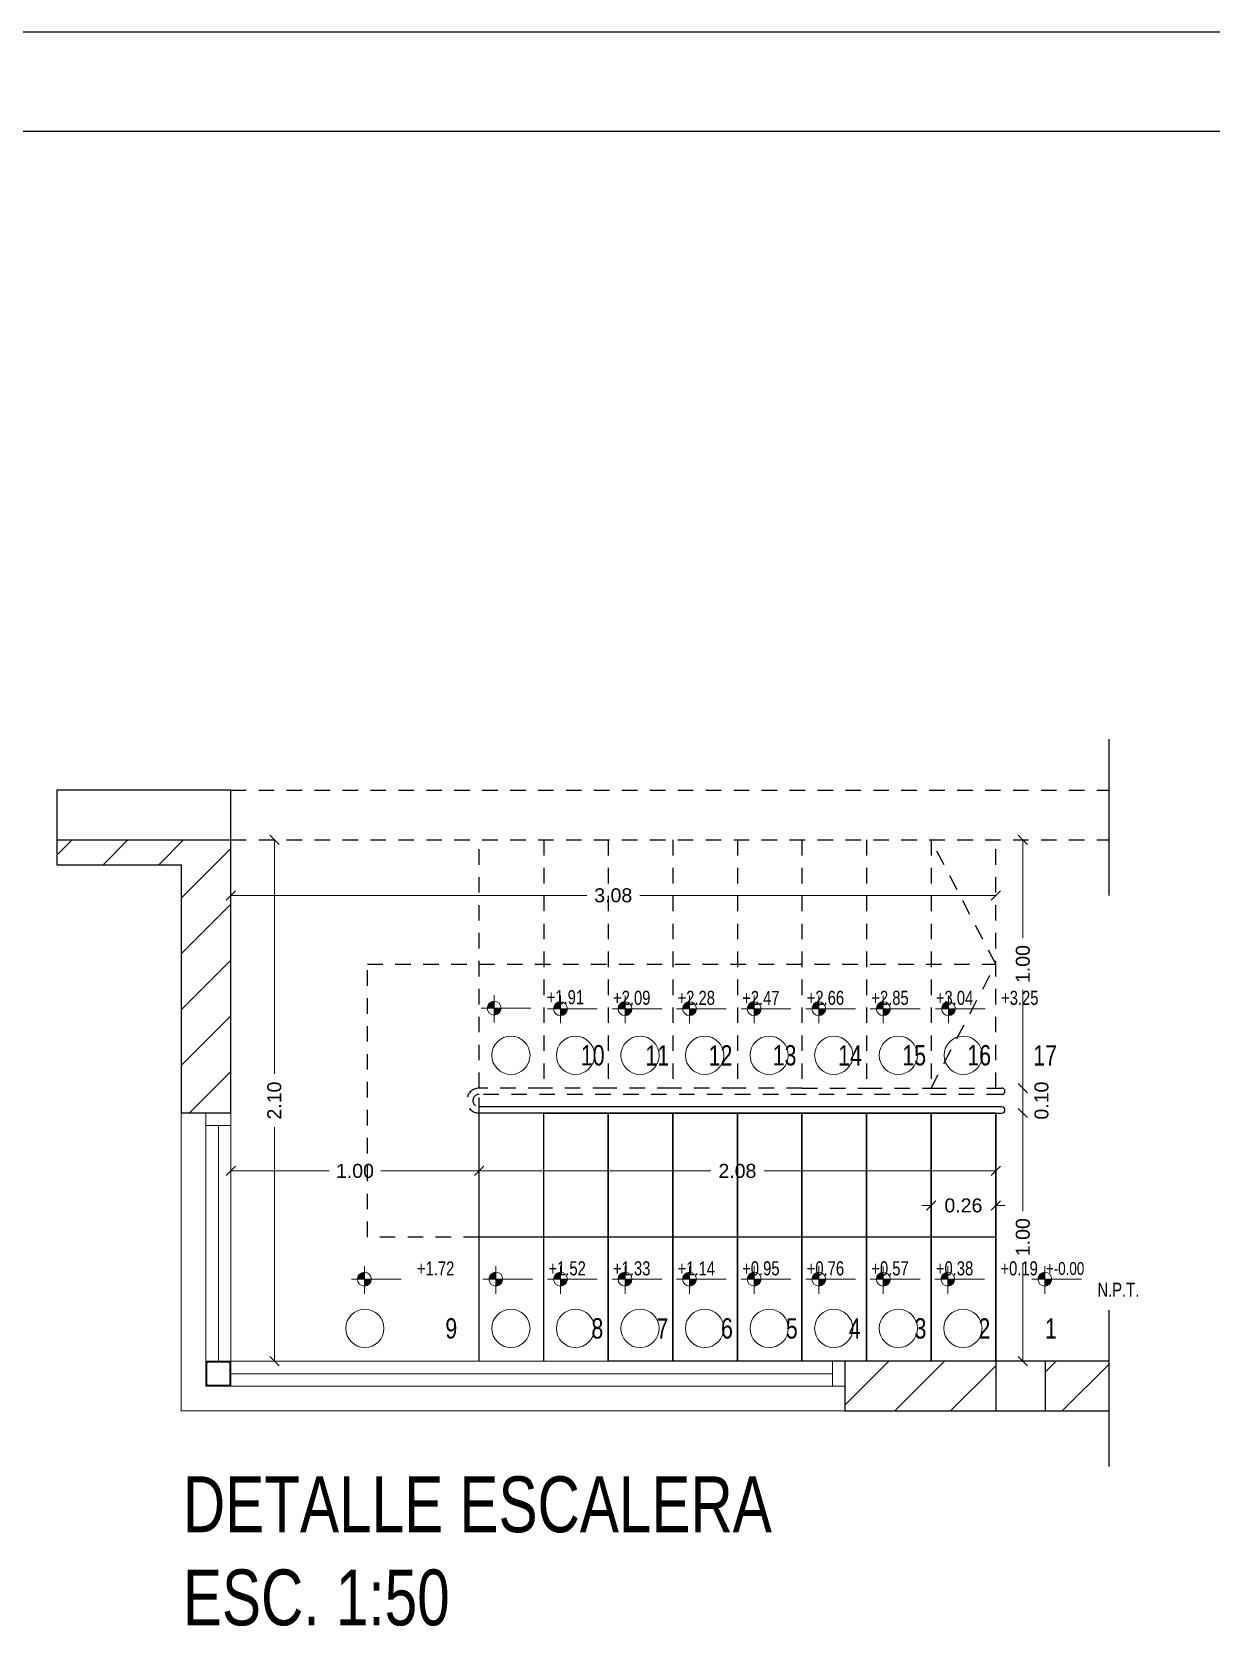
# Model space of a CAD drawing. Header units: millimetres. Extents: x 299 to 493, y -175 to -78.
# Drawn here: x 370.6 to 380.1, y -110.33 to -97.49 of the extents above; entities that cross this region are included whole.
import ezdxf

# ---------------------------------------------------------------- set-up
doc = ezdxf.new("R2010")
doc.units = ezdxf.units.MM
doc.linetypes.add('HIDDEN2', pattern=[0.1875, 0.125, -0.0625])
doc.linetypes.add('JIS_02_1.0', pattern=[2, 1, -1])
for name, color, linetype, lineweight in [('0-CARATULA', 5, 'Continuous', 25), ('0-CARPCORTE', 3, 'Continuous', 20), ('0-CARPVISTA', 20, 'Continuous', 15), ('0-COTAS', 11, 'Continuous', 15), ('PILAR_METALICO', 2, 'Continuous', 20)]:
    doc.layers.add(name, color=color, linetype=linetype, lineweight=lineweight)
for name, color, linetype in [('0-ESTRUCTURA', 94, 'Continuous'), ('0-HATCH', 8, 'Continuous'), ('0-MUROS', 251, 'Continuous'), ('0-PROYECCIONES', 4, 'JIS_02_1.0'), ('0-TEXTO', 4, 'Continuous'), ('0-VISTA 2', 2, 'Continuous')]:
    doc.layers.add(name, color=color, linetype=linetype)
doc.styles.add('DESLOC', font='arial.ttf', dxfattribs={"width": 0.75})
doc.styles.get("Standard").update_dxf_attribs({"font": 'arial.ttf'})
doc.dimstyles.new('STANDARD - chicas2', dxfattribs={"dimscale": 0.75, "dimtxt": 0.15, "dimasz": 0.1, "dimexe": 0.18, "dimexo": 0.0625, "dimgap": 0.09, "dimtad": 0, "dimzin": 0, "dimdsep": 46, "dimtxsty": 'Standard', "dimblk": 'OBLIQUE', "dimcen": 0.09, "dimse1": 1, "dimse2": 1, "dimclrd": 256, "dimclrt": 256, "dimadec": 0, "dimazin": 0, "dimtfac": 1, "dimtofl": 0, "dimtmove": 2, "dimatfit": 3, "dimldrblk": 'DOTSMALL', "dimfxl": 1, "dimtolj": 1, "dimtzin": 0, "dimlwd": -1, "dimarcsym": 0})

# ---------------------------------------------------------------- blocks, each defined once
blk = doc.blocks.new('cota de nivel')
at = {"layer": '0-COTAS'}
for p, q in [((0, 0.17), (0, -0.188)), ((-0.169, 0), (0.477, 0))]:
    blk.add_line(p, q, dxfattribs=at)
at = {"layer": '0-COTAS', "const_width": 0.0902}
for points in [[(-0.045, 0, -0.414214), (0, 0.045, -0.414214)], [(0, -0.045, 0.414214), (0.045, 0, 0.414214)]]:
    blk.add_lwpolyline(points, format="xyb", dxfattribs=at)
at = {"layer": '0-COTAS'}
blk.add_circle((0, 0), 0.0902, dxfattribs=at)
blk = doc.blocks.new('_Oblique')
at = {"color": 0, "linetype": 'ByBlock', "lineweight": -2}
blk.add_line((-0.5, -0.5), (0.5, 0.5), dxfattribs=at)
blk = doc.blocks.new('*D218')
at = {"layer": '0-COTAS', "transparency": 16777216}
for p, q in [((372.202, -104.444), (375.069, -104.444)), ((378.362, -104.444), (375.496, -104.444))]:
    blk.add_line(p, q, dxfattribs=at)
at = {"layer": 'Defpoints', "color": 0, "transparency": 16777216}
for p in [(378.362, -104.444), (372.202, -106.725), (378.362, -106.725)]:
    blk.add_point(p, dxfattribs=at)
at = {"layer": '0-COTAS', "transparency": 16777216, "xscale": 0.07500000000000001, "yscale": 0.07500000000000001, "zscale": 0.07500000000000001, "rotation": 180}
blk.add_blockref('_Oblique', (372.202, -104.444), dxfattribs=at)
at = {"layer": '0-COTAS', "transparency": 16777216, "xscale": 0.07500000000000001, "yscale": 0.07500000000000001, "zscale": 0.07500000000000001}
blk.add_blockref('_Oblique', (378.362, -104.444), dxfattribs=at)
at = {"layer": '0-COTAS', "transparency": 16777216, "insert": (375.282, -104.444), "char_height": 0.1125, "attachment_point": 5}
blk.add_mtext('\\A1;3.08', dxfattribs=at)
blk = doc.blocks.new('_DotSmall')
at = {"color": 0, "linetype": 'ByBlock', "const_width": 0.5}
blk.add_lwpolyline([(-0.0625, 0, 1), (0.0625, 0, 1)], format="xyb", close=True, dxfattribs=at)
blk = doc.blocks.new('*D380')
at = {"layer": '0-COTAS', "transparency": 16777216}
for p, q in [((378.581, -106.197), (378.581, -106.989)), ((378.581, -108.197), (378.581, -107.405))]:
    blk.add_line(p, q, dxfattribs=at)
at = {"layer": 'Defpoints', "color": 0, "transparency": 16777216}
for p in [(378.362, -106.197), (378.581, -106.197), (378.362, -108.197)]:
    blk.add_point(p, dxfattribs=at)
at = {"layer": '0-COTAS', "transparency": 16777216, "xscale": 0.07500000000000001, "yscale": 0.07500000000000001, "zscale": 0.07500000000000001}
for p, rotation in [((378.581, -106.197), 90), ((378.581, -108.197), 270)]:
    blk.add_blockref('_Oblique', p, dxfattribs=dict(at, rotation=rotation))
at = {"layer": '0-COTAS', "transparency": 16777216, "insert": (378.581, -107.197), "char_height": 0.1125, "attachment_point": 5, "rotation": 90}
blk.add_mtext('\\A1;1.00', dxfattribs=at)
blk = doc.blocks.new('*D219')
at = {"layer": '0-COTAS', "transparency": 16777216}
for p, q in [((378.581, -103.997), (378.581, -104.789)), ((378.581, -105.997), (378.581, -105.205))]:
    blk.add_line(p, q, dxfattribs=at)
at = {"layer": 'Defpoints', "color": 0, "transparency": 16777216}
for p in [(378.362, -103.997), (378.581, -103.997), (378.362, -105.997)]:
    blk.add_point(p, dxfattribs=at)
at = {"layer": '0-COTAS', "transparency": 16777216, "xscale": 0.07500000000000001, "yscale": 0.07500000000000001, "zscale": 0.07500000000000001}
for p, rotation in [((378.581, -103.997), 90), ((378.581, -105.997), 270)]:
    blk.add_blockref('_Oblique', p, dxfattribs=dict(at, rotation=rotation))
at = {"layer": '0-COTAS', "transparency": 16777216, "insert": (378.581, -104.997), "char_height": 0.1125, "attachment_point": 5, "rotation": 90}
blk.add_mtext('\\A1;1.00', dxfattribs=at)
blk = doc.blocks.new('*D381')
at = {"layer": '0-COTAS', "transparency": 16777216}
for p, q in [((372.553, -103.997), (372.553, -105.882)), ((372.553, -108.197), (372.553, -106.311))]:
    blk.add_line(p, q, dxfattribs=at)
at = {"layer": 'Defpoints', "color": 0, "transparency": 16777216}
for p in [(372.202, -103.997), (372.202, -108.197), (372.553, -108.197)]:
    blk.add_point(p, dxfattribs=at)
at = {"layer": '0-COTAS', "transparency": 16777216, "xscale": 0.07500000000000001, "yscale": 0.07500000000000001, "zscale": 0.07500000000000001}
for p, rotation in [((372.553, -103.997), 90), ((372.553, -108.197), 270)]:
    blk.add_blockref('_Oblique', p, dxfattribs=dict(at, rotation=rotation))
at = {"layer": '0-COTAS', "transparency": 16777216, "insert": (372.553, -106.097), "char_height": 0.1125, "attachment_point": 5, "rotation": 90}
blk.add_mtext('\\A1;2.10', dxfattribs=at)
blk = doc.blocks.new('*D382')
at = {"layer": '0-COTAS', "transparency": 16777216}
for p, q in [((372.202, -106.664), (372.994, -106.664)), ((374.202, -106.664), (373.41, -106.664))]:
    blk.add_line(p, q, dxfattribs=at)
at = {"layer": 'Defpoints', "color": 0, "transparency": 16777216}
for p in [(372.202, -106.197), (374.202, -106.197), (372.202, -106.664)]:
    blk.add_point(p, dxfattribs=at)
at = {"layer": '0-COTAS', "transparency": 16777216, "xscale": 0.07500000000000001, "yscale": 0.07500000000000001, "zscale": 0.07500000000000001, "rotation": 180}
blk.add_blockref('_Oblique', (372.202, -106.664), dxfattribs=at)
at = {"layer": '0-COTAS', "transparency": 16777216, "xscale": 0.07500000000000001, "yscale": 0.07500000000000001, "zscale": 0.07500000000000001}
blk.add_blockref('_Oblique', (374.202, -106.664), dxfattribs=at)
at = {"layer": '0-COTAS', "transparency": 16777216, "insert": (373.202, -106.664), "char_height": 0.1125, "attachment_point": 5}
blk.add_mtext('\\A1;1.00', dxfattribs=at)
blk = doc.blocks.new('*D383')
at = {"layer": '0-COTAS', "transparency": 16777216}
for p, q in [((374.202, -106.664), (376.068, -106.664)), ((378.362, -106.664), (376.497, -106.664))]:
    blk.add_line(p, q, dxfattribs=at)
at = {"layer": 'Defpoints', "color": 0, "transparency": 16777216}
for p in [(374.202, -106.197), (378.362, -106.197), (378.362, -106.664)]:
    blk.add_point(p, dxfattribs=at)
at = {"layer": '0-COTAS', "transparency": 16777216, "xscale": 0.07500000000000001, "yscale": 0.07500000000000001, "zscale": 0.07500000000000001, "rotation": 180}
blk.add_blockref('_Oblique', (374.202, -106.664), dxfattribs=at)
at = {"layer": '0-COTAS', "transparency": 16777216, "xscale": 0.07500000000000001, "yscale": 0.07500000000000001, "zscale": 0.07500000000000001}
blk.add_blockref('_Oblique', (378.362, -106.664), dxfattribs=at)
at = {"layer": '0-COTAS', "transparency": 16777216, "insert": (376.282, -106.664), "char_height": 0.1125, "attachment_point": 5}
blk.add_mtext('\\A1;2.08', dxfattribs=at)
blk = doc.blocks.new('*D220')
at = {"layer": '0-COTAS', "transparency": 16777216}
for p, q in [((377.842, -106.942), (377.767, -106.942)), ((378.362, -106.942), (378.437, -106.942))]:
    blk.add_line(p, q, dxfattribs=at)
at = {"layer": 'Defpoints', "color": 0, "transparency": 16777216}
for p in [(377.842, -106.232), (378.362, -106.232), (378.362, -106.942)]:
    blk.add_point(p, dxfattribs=at)
at = {"layer": '0-COTAS', "transparency": 16777216, "xscale": 0.07500000000000001, "yscale": 0.07500000000000001, "zscale": 0.07500000000000001}
blk.add_blockref('_Oblique', (377.842, -106.942), dxfattribs=at)
at = {"layer": '0-COTAS', "transparency": 16777216, "xscale": 0.07500000000000001, "yscale": 0.07500000000000001, "zscale": 0.07500000000000001, "rotation": 180}
blk.add_blockref('_Oblique', (378.362, -106.942), dxfattribs=at)
at = {"layer": '0-COTAS', "transparency": 16777216, "insert": (378.102, -106.942), "char_height": 0.1125, "attachment_point": 5}
blk.add_mtext('\\A1;0.26', dxfattribs=at)
blk = doc.blocks.new('*D221')
at = {"layer": '0-COTAS', "transparency": 16777216}
for p, q in [((377.842, -106.942), (377.767, -106.942)), ((378.362, -106.942), (378.437, -106.942))]:
    blk.add_line(p, q, dxfattribs=at)
at = {"layer": 'Defpoints', "color": 0, "transparency": 16777216}
for p in [(377.842, -106.232), (378.362, -106.232), (378.362, -106.942)]:
    blk.add_point(p, dxfattribs=at)
at = {"layer": '0-COTAS', "transparency": 16777216, "xscale": 0.07500000000000001, "yscale": 0.07500000000000001, "zscale": 0.07500000000000001}
blk.add_blockref('_Oblique', (377.842, -106.942), dxfattribs=at)
at = {"layer": '0-COTAS', "transparency": 16777216, "xscale": 0.07500000000000001, "yscale": 0.07500000000000001, "zscale": 0.07500000000000001, "rotation": 180}
blk.add_blockref('_Oblique', (378.362, -106.942), dxfattribs=at)
at = {"layer": '0-COTAS', "transparency": 16777216, "insert": (378.102, -106.942), "char_height": 0.1125, "attachment_point": 5}
blk.add_mtext('\\A1;0.26', dxfattribs=at)
blk = doc.blocks.new('*D222')
at = {"layer": '0-COTAS', "transparency": 16777216}
for p, q in [((377.842, -106.942), (377.767, -106.942)), ((378.362, -106.942), (378.437, -106.942))]:
    blk.add_line(p, q, dxfattribs=at)
at = {"layer": 'Defpoints', "color": 0, "transparency": 16777216}
for p in [(377.842, -106.232), (378.362, -106.232), (378.362, -106.942)]:
    blk.add_point(p, dxfattribs=at)
at = {"layer": '0-COTAS', "transparency": 16777216, "xscale": 0.07500000000000001, "yscale": 0.07500000000000001, "zscale": 0.07500000000000001}
blk.add_blockref('_Oblique', (377.842, -106.942), dxfattribs=at)
at = {"layer": '0-COTAS', "transparency": 16777216, "xscale": 0.07500000000000001, "yscale": 0.07500000000000001, "zscale": 0.07500000000000001, "rotation": 180}
blk.add_blockref('_Oblique', (378.362, -106.942), dxfattribs=at)
at = {"layer": '0-COTAS', "transparency": 16777216, "insert": (378.102, -106.942), "char_height": 0.1125, "attachment_point": 5}
blk.add_mtext('\\A1;0.26', dxfattribs=at)
blk = doc.blocks.new('*D223')
at = {"layer": '0-COTAS', "transparency": 16777216}
for p, q in [((377.842, -106.942), (377.767, -106.942)), ((378.362, -106.942), (378.437, -106.942))]:
    blk.add_line(p, q, dxfattribs=at)
at = {"layer": 'Defpoints', "color": 0, "transparency": 16777216}
for p in [(377.842, -106.232), (378.362, -106.232), (378.362, -106.942)]:
    blk.add_point(p, dxfattribs=at)
at = {"layer": '0-COTAS', "transparency": 16777216, "xscale": 0.07500000000000001, "yscale": 0.07500000000000001, "zscale": 0.07500000000000001}
blk.add_blockref('_Oblique', (377.842, -106.942), dxfattribs=at)
at = {"layer": '0-COTAS', "transparency": 16777216, "xscale": 0.07500000000000001, "yscale": 0.07500000000000001, "zscale": 0.07500000000000001, "rotation": 180}
blk.add_blockref('_Oblique', (378.362, -106.942), dxfattribs=at)
at = {"layer": '0-COTAS', "transparency": 16777216, "insert": (378.102, -106.942), "char_height": 0.1125, "attachment_point": 5}
blk.add_mtext('\\A1;0.26', dxfattribs=at)
blk = doc.blocks.new('*D224')
at = {"layer": '0-COTAS', "transparency": 16777216}
for p, q in [((377.842, -106.942), (377.767, -106.942)), ((378.362, -106.942), (378.437, -106.942))]:
    blk.add_line(p, q, dxfattribs=at)
at = {"layer": 'Defpoints', "color": 0, "transparency": 16777216}
for p in [(377.842, -106.232), (378.362, -106.232), (378.362, -106.942)]:
    blk.add_point(p, dxfattribs=at)
at = {"layer": '0-COTAS', "transparency": 16777216, "xscale": 0.07500000000000001, "yscale": 0.07500000000000001, "zscale": 0.07500000000000001}
blk.add_blockref('_Oblique', (377.842, -106.942), dxfattribs=at)
at = {"layer": '0-COTAS', "transparency": 16777216, "xscale": 0.07500000000000001, "yscale": 0.07500000000000001, "zscale": 0.07500000000000001, "rotation": 180}
blk.add_blockref('_Oblique', (378.362, -106.942), dxfattribs=at)
at = {"layer": '0-COTAS', "transparency": 16777216, "insert": (378.102, -106.942), "char_height": 0.1125, "attachment_point": 5}
blk.add_mtext('\\A1;0.26', dxfattribs=at)
blk = doc.blocks.new('*D225')
at = {"layer": '0-COTAS', "transparency": 16777216}
for p, q in [((377.842, -106.942), (377.767, -106.942)), ((378.362, -106.942), (378.437, -106.942))]:
    blk.add_line(p, q, dxfattribs=at)
at = {"layer": 'Defpoints', "color": 0, "transparency": 16777216}
for p in [(377.842, -106.232), (378.362, -106.232), (378.362, -106.942)]:
    blk.add_point(p, dxfattribs=at)
at = {"layer": '0-COTAS', "transparency": 16777216, "xscale": 0.07500000000000001, "yscale": 0.07500000000000001, "zscale": 0.07500000000000001}
blk.add_blockref('_Oblique', (377.842, -106.942), dxfattribs=at)
at = {"layer": '0-COTAS', "transparency": 16777216, "xscale": 0.07500000000000001, "yscale": 0.07500000000000001, "zscale": 0.07500000000000001, "rotation": 180}
blk.add_blockref('_Oblique', (378.362, -106.942), dxfattribs=at)
at = {"layer": '0-COTAS', "transparency": 16777216, "insert": (378.102, -106.942), "char_height": 0.1125, "attachment_point": 5}
blk.add_mtext('\\A1;0.26', dxfattribs=at)
blk = doc.blocks.new('*D384')
at = {"layer": '0-COTAS', "transparency": 16777216}
blk.add_line((378.581, -106.197), (378.581, -105.997), dxfattribs=at)
at = {"layer": 'Defpoints', "color": 0, "transparency": 16777216}
for p in [(378.362, -105.997), (378.581, -105.997), (378.362, -106.197)]:
    blk.add_point(p, dxfattribs=at)
at = {"layer": '0-COTAS', "transparency": 16777216, "xscale": 0.07500000000000001, "yscale": 0.07500000000000001, "zscale": 0.07500000000000001}
for p, rotation in [((378.581, -105.997), 90), ((378.581, -106.197), 270)]:
    blk.add_blockref('_Oblique', p, dxfattribs=dict(at, rotation=rotation))
at = {"layer": '0-COTAS', "transparency": 16777216, "insert": (378.731, -106.097), "char_height": 0.1125, "attachment_point": 5, "rotation": 90}
blk.add_mtext('\\A1;0.10', dxfattribs=at)
blk = doc.blocks.new('*D226')
at = {"layer": '0-COTAS', "transparency": 16777216}
for p, q in [((377.842, -106.942), (377.767, -106.942)), ((378.362, -106.942), (378.437, -106.942))]:
    blk.add_line(p, q, dxfattribs=at)
at = {"layer": 'Defpoints', "color": 0, "transparency": 16777216}
for p in [(377.842, -106.232), (378.362, -106.232), (378.362, -106.942)]:
    blk.add_point(p, dxfattribs=at)
at = {"layer": '0-COTAS', "transparency": 16777216, "xscale": 0.07500000000000001, "yscale": 0.07500000000000001, "zscale": 0.07500000000000001}
blk.add_blockref('_Oblique', (377.842, -106.942), dxfattribs=at)
at = {"layer": '0-COTAS', "transparency": 16777216, "xscale": 0.07500000000000001, "yscale": 0.07500000000000001, "zscale": 0.07500000000000001, "rotation": 180}
blk.add_blockref('_Oblique', (378.362, -106.942), dxfattribs=at)
at = {"layer": '0-COTAS', "transparency": 16777216, "insert": (378.102, -106.942), "char_height": 0.1125, "attachment_point": 5}
blk.add_mtext('\\A1;0.26', dxfattribs=at)

msp = doc.modelspace()

# ---------------------------------------------------------------- hatches: boundary and pattern name
at = {"layer": '0-HATCH'}
h = msp.add_hatch(dxfattribs=at)
h.set_pattern_fill('ANSI31', color=256, scale=0.1)
h.set_pattern_definition([(45, (-522.04645, 99.97024), (-0.2245064, 0.2245064), [])])
h.paths.add_polyline_path([(371.802, -105.797), (371.802, -105.997), (371.802, -106.197), (372.002, -106.197), (372.202, -106.197), (372.202, -103.997), (370.802, -103.997), (370.802, -104.197), (371.802, -104.197)])
h.paths.add_polyline_path([(378.362, -108.597), (378.362, -108.197), (377.147, -108.197), (377.147, -108.397), (377.147, -108.597)])
h.paths.add_polyline_path([(378.762, -108.197), (378.762, -108.597), (379.272, -108.597), (379.272, -108.197)])

# ---------------------------------------------------------------- linework, layer by layer
for p, q in [((379.272, -103.186, 0.041), (379.272, -104.445, 0.041)), ((379.272, -107.786, 0.041), (379.272, -109.045, 0.041))]:
    msp.add_line(p, q)
at = {"layer": '0-CARATULA'}
for p, q in [((301.966, -97.488, 0.041), (390.358, -97.488, 0.041)), ((302.766, -98.288, 0.041), (389.558, -98.288, 0.041))]:
    msp.add_line(p, q, dxfattribs=at)
at = {"layer": '0-CARPCORTE'}
for q in [(372.002, -108.197, 0.041), (372.202, -108.397, 0.041)]:
    msp.add_line((372.202, -108.197, 0.041), q, dxfattribs=at)
at = {"layer": '0-CARPCORTE', "elevation": 0.041}
for points in [[(377.147, -108.397), (372.002, -108.397), (372.002, -106.197)], [(377.147, -108.197), (372.202, -108.197), (372.202, -106.197)], [(372.202, -106.297), (372.002, -106.297)], [(372.102, -108.197), (372.102, -106.297)], [(377.047, -108.197), (377.047, -108.397)], [(377.047, -108.297), (372.202, -108.297)]]:
    msp.add_lwpolyline(points, dxfattribs=at)
at = {"layer": '0-CARPVISTA'}
for p in [(371.802, -106.197, 0.041), (377.147, -108.597, 0.041)]:
    msp.add_line(p, (371.802, -108.597, 0.041), dxfattribs=at)
at = {"layer": '0-COTAS'}
for centre in [(374.458, -105.732, 0.041), (374.978, -105.732, 0.041), (375.498, -105.732, 0.041), (376.018, -105.732, 0.041), (376.538, -105.732, 0.041), (377.058, -105.732, 0.041), (377.578, -105.732, 0.041), (378.101, -105.732, 0.041), (373.282, -107.932, 0.041), (374.458, -107.932, 0.041), (374.978, -107.932, 0.041), (375.498, -107.932, 0.041), (376.018, -107.932, 0.041), (376.538, -107.932, 0.041), (377.058, -107.932, 0.041), (377.578, -107.932, 0.041), (378.098, -107.932, 0.041)]:
    msp.add_circle(centre, 0.154, dxfattribs=at)
at = {"layer": '0-ESTRUCTURA'}
for points in [[(370.802, -103.997), (372.202, -103.997), (372.202, -103.597), (370.802, -103.597), (370.802, -103.997)], [(378.362, -108.597), (378.762, -108.597), (378.762, -108.197), (378.362, -108.197), (378.362, -108.597)], [(378.362, -108.597), (378.762, -108.597), (378.762, -108.197), (378.362, -108.197), (378.362, -108.597)]]:
    msp.add_lwpolyline(points, close=True, dxfattribs=at)
at = {"layer": '0-MUROS', "elevation": 0.041}
for points in [[(370.802, -103.597), (370.802, -103.697), (370.802, -104.197), (371.802, -104.197), (371.802, -105.797), (371.802, -105.997), (371.802, -106.197)], [(372.202, -103.597), (371.402, -103.597)], [(372.202, -106.197), (372.202, -103.597)], [(372.202, -106.197), (372.002, -106.197), (371.802, -106.197)], [(379.272, -108.197), (377.147, -108.197)], [(377.147, -108.197), (377.147, -108.397), (377.147, -108.597)], [(377.147, -108.597), (378.762, -108.597), (378.762, -108.597), (379.272, -108.597)]]:
    msp.add_lwpolyline(points, dxfattribs=at)
at = {"layer": '0-PROYECCIONES', "linetype": 'HIDDEN2'}
for p, q in [((372.202, -103.597, 0.041), (379.272, -103.597, 0.041)), ((372.202, -103.997, 0.041), (379.272, -103.997, 0.041)), ((374.722, -103.997, 0.041), (374.722, -105.997, 0.041)), ((375.242, -103.997, 0.041), (375.242, -105.997, 0.041)), ((375.762, -103.997, 0.041), (375.762, -105.997, 0.041)), ((376.282, -103.997, 0.041), (376.282, -105.997, 0.041)), ((377.322, -103.997, 0.041), (377.322, -105.997, 0.041)), ((374.202, -106.197, 0.041), (374.202, -105.997, 0.041)), ((378.412, -106.047, 0.041), (374.202, -106.047, 0.041)), ((378.362, -105.997, 0.041), (378.412, -105.997, 0.041))]:
    msp.add_line(p, q, dxfattribs=at)
at = {"layer": '0-PROYECCIONES', "linetype": 'HIDDEN2', "elevation": 0.041}
for points in [[(374.202, -107.197), (373.302, -107.197), (373.302, -104.997), (378.362, -104.997), (377.842, -103.997), (377.842, -105.997), (378.362, -105.997), (378.362, -103.997)], [(376.802, -105.997), (376.282, -105.997), (375.762, -105.997), (375.242, -105.997), (374.722, -105.997), (374.202, -105.997), (374.202, -103.997)], [(376.802, -103.997), (376.802, -105.997), (377.322, -105.997), (377.842, -105.997), (378.362, -104.997)]]:
    msp.add_lwpolyline(points, dxfattribs=at)
at = {"layer": '0-PROYECCIONES', "linetype": 'HIDDEN2'}
for centre, radius, start, end in [((374.202, -106.097, 0.041), 0.1, 90, 270), ((374.202, -106.097, 0.041), 0.05, 90, 270), ((378.412, -106.022, 0.041), 0.025, 270, 90)]:
    msp.add_arc(centre, radius, start, end, dxfattribs=at)
at = {"layer": '0-VISTA 2', "color": 2}
for p, q in [((378.412, -106.147, 0.041), (374.202, -106.147, 0.041)), ((375.242, -106.197, 0.041), (374.202, -106.197, 0.041)), ((374.202, -108.197, 0.041), (374.202, -106.197, 0.041)), ((374.722, -108.197, 0.041), (374.722, -106.197, 0.041)), ((375.242, -108.197, 0.041), (375.242, -106.197, 0.041)), ((375.762, -106.197, 0.041), (375.242, -106.197, 0.041)), ((375.762, -108.197, 0.041), (375.762, -106.197, 0.041)), ((376.282, -106.197, 0.041), (375.762, -106.197, 0.041)), ((376.282, -108.197, 0.041), (376.282, -106.197, 0.041)), ((376.802, -106.197, 0.041), (376.282, -106.197, 0.041)), ((376.802, -108.197, 0.041), (376.802, -106.197, 0.041)), ((377.322, -106.197, 0.041), (376.802, -106.197, 0.041)), ((377.322, -108.197, 0.041), (377.322, -106.197, 0.041)), ((377.842, -106.197, 0.041), (377.322, -106.197, 0.041)), ((377.842, -108.197, 0.041), (377.842, -106.197, 0.041)), ((378.362, -106.197, 0.041), (377.842, -106.197, 0.041)), ((378.362, -108.197, 0.041), (378.362, -106.197, 0.041)), ((378.362, -106.197, 0.041), (378.412, -106.197, 0.041)), ((378.362, -107.197, 0.041), (374.202, -107.197, 0.041))]:
    msp.add_line(p, q, dxfattribs=at)
msp.add_arc((378.412, -106.172, 0.041), 0.025, 270, 90, dxfattribs=at)
at = {"layer": '0-VISTA 2', "color": 2, "invisible_edges": 1}
for points in [[(375.242, -108.197, 0.041), (374.722, -106.197, 0.041), (375.242, -106.197, 0.041)], [(375.242, -106.197, 0.041), (375.762, -108.197, 0.041), (375.242, -108.197, 0.041)], [(375.762, -108.197, 0.041), (375.242, -106.197, 0.041), (375.762, -106.197, 0.041)], [(375.762, -106.197, 0.041), (376.282, -108.197, 0.041), (375.762, -108.197, 0.041)], [(376.282, -108.197, 0.041), (375.762, -106.197, 0.041), (376.282, -106.197, 0.041)], [(376.282, -106.197, 0.041), (376.802, -108.197, 0.041), (376.282, -108.197, 0.041)], [(376.802, -108.197, 0.041), (376.282, -106.197, 0.041), (376.802, -106.197, 0.041)], [(376.802, -106.197, 0.041), (377.322, -108.197, 0.041), (376.802, -108.197, 0.041)], [(377.322, -108.197, 0.041), (376.802, -106.197, 0.041), (377.322, -106.197, 0.041)], [(377.322, -106.197, 0.041), (377.842, -108.197, 0.041), (377.322, -108.197, 0.041)], [(377.842, -108.197, 0.041), (377.322, -106.197, 0.041), (377.842, -106.197, 0.041)], [(377.842, -106.197, 0.041), (378.362, -108.197, 0.041), (377.842, -108.197, 0.041)], [(378.362, -108.197, 0.041), (377.842, -106.197, 0.041), (378.362, -106.197, 0.041)]]:
    msp.add_3dface(points, dxfattribs=at)
at = {"layer": 'PILAR_METALICO'}
for points in [[(372.186, -108.397), (372.189, -108.396), (372.192, -108.395), (372.195, -108.394), (372.198, -108.392), (372.2, -108.39), (372.201, -108.387), (372.202, -108.384), (372.202, -108.381), (372.202, -108.213), (372.202, -108.21), (372.201, -108.207), (372.2, -108.204), (372.198, -108.201), (372.195, -108.199), (372.192, -108.198), (372.189, -108.197), (372.186, -108.197), (372.018, -108.197), (372.015, -108.197), (372.012, -108.198), (372.009, -108.199), (372.007, -108.201), (372.005, -108.204), (372.004, -108.207), (372.003, -108.21), (372.002, -108.213), (372.002, -108.381), (372.003, -108.384), (372.004, -108.387), (372.005, -108.39), (372.007, -108.392), (372.009, -108.394), (372.012, -108.395), (372.015, -108.396), (372.018, -108.397), (372.186, -108.397)], [(372.186, -108.397), (372.189, -108.396), (372.192, -108.395), (372.195, -108.394), (372.198, -108.392), (372.2, -108.39), (372.201, -108.387), (372.202, -108.384), (372.202, -108.381), (372.202, -108.213), (372.202, -108.21), (372.201, -108.207), (372.2, -108.204), (372.198, -108.201), (372.195, -108.199), (372.192, -108.198), (372.189, -108.197), (372.186, -108.197), (372.018, -108.197), (372.015, -108.197), (372.012, -108.198), (372.009, -108.199), (372.007, -108.201), (372.005, -108.204), (372.004, -108.207), (372.003, -108.21), (372.002, -108.213), (372.002, -108.381), (372.003, -108.384), (372.004, -108.387), (372.005, -108.39), (372.007, -108.392), (372.009, -108.394), (372.012, -108.395), (372.015, -108.396), (372.018, -108.397), (372.186, -108.397)], [(372.018, -108.389), (372.017, -108.389), (372.015, -108.388), (372.014, -108.387), (372.013, -108.386), (372.012, -108.385), (372.011, -108.384), (372.01, -108.382), (372.01, -108.381), (372.01, -108.213), (372.01, -108.211), (372.011, -108.21), (372.012, -108.208), (372.013, -108.207), (372.014, -108.206), (372.015, -108.205), (372.017, -108.205), (372.018, -108.205), (372.186, -108.205), (372.188, -108.205), (372.189, -108.205), (372.191, -108.206), (372.192, -108.207), (372.193, -108.208), (372.194, -108.21), (372.194, -108.211), (372.194, -108.213), (372.194, -108.381), (372.194, -108.382), (372.194, -108.384), (372.193, -108.385), (372.192, -108.386), (372.191, -108.387), (372.189, -108.388), (372.188, -108.389), (372.186, -108.389), (372.018, -108.389)], [(372.018, -108.389), (372.017, -108.389), (372.015, -108.388), (372.014, -108.387), (372.013, -108.386), (372.012, -108.385), (372.011, -108.384), (372.01, -108.382), (372.01, -108.381), (372.01, -108.213), (372.01, -108.211), (372.011, -108.21), (372.012, -108.208), (372.013, -108.207), (372.014, -108.206), (372.015, -108.205), (372.017, -108.205), (372.018, -108.205), (372.186, -108.205), (372.188, -108.205), (372.189, -108.205), (372.191, -108.206), (372.192, -108.207), (372.193, -108.208), (372.194, -108.21), (372.194, -108.211), (372.194, -108.213), (372.194, -108.381), (372.194, -108.382), (372.194, -108.384), (372.193, -108.385), (372.192, -108.386), (372.191, -108.387), (372.189, -108.388), (372.188, -108.389), (372.186, -108.389), (372.018, -108.389)]]:
    msp.add_lwpolyline(points, close=True, dxfattribs=at)

# ---------------------------------------------------------------- block references
at = {"layer": '0-COTAS', "xscale": 0.6197137244590379, "yscale": 0.6197137244590379, "zscale": 0.6197137244590379}
for p in [(374.323, -105.352, 0.041), (374.857, -105.357, 0.041), (375.377, -105.357, 0.041), (375.897, -105.357, 0.041), (376.417, -105.357, 0.041), (376.937, -105.357, 0.041), (377.457, -105.357, 0.041), (377.982, -105.357, 0.041), (373.278, -107.536, 0.041), (374.337, -107.536, 0.041), (374.857, -107.536, 0.041), (375.377, -107.536, 0.041), (375.897, -107.536, 0.041), (376.417, -107.536, 0.041), (376.937, -107.536, 0.041), (377.457, -107.536, 0.041), (377.977, -107.536, 0.041), (378.758, -107.536, 0.041)]:
    msp.add_blockref('cota de nivel', p, dxfattribs=at)

# ---------------------------------------------------------------- texts
at = {"layer": '0-COTAS', "attachment_point": 5, "line_spacing_factor": 0.7, "style": 'DESLOC'}
for s, insert, char_height, width in [('+1.91', (374.897, -105.265, 0.041), 0.1135, 1.02329), ('+2.09', (375.431, -105.27, 0.041), 0.1135, 1.02329), ('+2.28', (375.951, -105.27, 0.041), 0.1135, 1.02329), ('+2.47', (376.471, -105.27, 0.041), 0.1135, 1.02329), ('+2.66', (376.991, -105.27, 0.041), 0.1135, 1.02329), ('+2.85', (377.511, -105.27, 0.041), 0.1135, 1.02329), ('+3.04', (378.031, -105.27, 0.041), 0.1135, 1.02329), ('+3.25', (378.556, -105.27, 0.041), 0.1135, 1.02329), ('10', (375.117, -105.733, 0.041), 0.164, 1.47838), ('11', (375.637, -105.733, 0.041), 0.164, 1.47838), ('12', (376.146, -105.733, 0.041), 0.164, 1.47838), ('13', (376.662, -105.733, 0.041), 0.164, 1.47838), ('14', (377.189, -105.733, 0.041), 0.164, 1.47838), ('15', (377.706, -105.733, 0.041), 0.164, 1.47838), ('16', (378.229, -105.733, 0.041), 0.164, 1.47838), ('17', (378.76, -105.733, 0.041), 0.164, 1.47838), ('+1.72', (373.852, -107.449, 0.041), 0.1135, 1.02329), ('+1.52', (374.911, -107.449, 0.041), 0.1135, 1.02329), ('+1.33', (375.431, -107.449, 0.041), 0.1135, 1.02329), ('+1.14', (375.951, -107.449, 0.041), 0.1135, 1.02329), ('+0.95', (376.471, -107.449, 0.041), 0.1135, 1.02329), ('+0.76', (376.991, -107.449, 0.041), 0.1135, 1.02329), ('+0.57', (377.511, -107.449, 0.041), 0.1135, 1.02329), ('+0.38', (378.031, -107.449, 0.041), 0.1135, 1.02329), ('+0.19', (378.551, -107.449, 0.041), 0.1135, 1.02329), ('N.P.T.', (379.35, -107.621, 0.041), 0.1135, 1.02329), ('9', (373.978, -107.933, 0.041), 0.164, 1.47838), ('8', (375.154, -107.933, 0.041), 0.164, 1.47838), ('7', (375.678, -107.933, 0.041), 0.164, 1.47838), ('6', (376.198, -107.933, 0.041), 0.164, 1.47838), ('5', (376.72, -107.933, 0.041), 0.164, 1.47838), ('4', (377.227, -107.933, 0.041), 0.164, 1.47838), ('3', (377.756, -107.933, 0.041), 0.164, 1.47838), ('2', (378.271, -107.933, 0.041), 0.164, 1.47838), ('1', (378.807, -107.933, 0.041), 0.164, 1.47838)]:
    msp.add_mtext(s, dxfattribs=dict(at, insert=insert, char_height=char_height, width=width))
at = {"layer": '0-COTAS', "insert": (378.921, -107.45, 0.041), "char_height": 0.1031, "attachment_point": 5, "line_spacing_factor": 0.7, "style": 'DESLOC'}
msp.add_mtext_dynamic_manual_height_columns('+-0.00', width=0.36494, gutter_width=0.563, heights=[0], dxfattribs=at)
at = {"layer": '0-TEXTO', "insert": (371.128, -109.124, 0.041), "char_height": 0.45, "attachment_point": 1, "style": 'DESLOC'}
msp.add_mtext_dynamic_manual_height_columns('\\pi0.68868;DETALLE ESCALERA\\PESC. 1:50', width=6.62433, gutter_width=1.5, heights=[2.517], dxfattribs=at)

# ---------------------------------------------------------------- dimensions: what is measured, and where the dimension line sits
at = {"layer": '0-COTAS'}
for base, p1, p2, text, picture, middle in [((372.553, -108.197, 0.041), (372.202, -103.997, 0.041), (372.202, -108.197, 0.041), '2.10', '*D381', (372.553, -106.097, 0.041)), ((378.581, -103.997, 0.041), (378.362, -105.997, 0.041), (378.362, -103.997, 0.041), '1.00', '*D219', (378.581, -104.997, 0.041)), ((378.581, -106.197, 0.041), (378.362, -108.197, 0.041), (378.362, -106.197, 0.041), '1.00', '*D380', (378.581, -107.197, 0.041))]:
    dim = msp.add_linear_dim(base=base, p1=p1, p2=p2, angle=90, text=text, dimstyle='STANDARD - chicas2', dxfattribs=at)
    dim.commit()
    dim.dimension.update_dxf_attribs({"geometry": picture, "text_midpoint": middle})
for base, p1, p2, text, picture, middle in [((378.362, -104.444, 0.041), (372.202, -106.725, 0.041), (378.362, -106.725, 0.041), '3.08', '*D218', (375.282, -104.444, 0.041)), ((372.202, -106.664, 0.041), (374.202, -106.197, 0.041), (372.202, -106.197, 0.041), '1.00', '*D382', (373.202, -106.664, 0.041)), ((378.362, -106.664, 0.041), (374.202, -106.197, 0.041), (378.362, -106.197, 0.041), '2.08', '*D383', (376.282, -106.664, 0.041)), ((378.362, -106.942, 0.041), (377.842, -106.232, 0.041), (378.362, -106.232, 0.041), '0.26', '*D220', (378.102, -106.942, 0.041)), ((378.362, -106.942, 0.041), (377.842, -106.232, 0.041), (378.362, -106.232, 0.041), '0.26', '*D221', (378.102, -106.942, 0.041)), ((378.362, -106.942, 0.041), (377.842, -106.232, 0.041), (378.362, -106.232, 0.041), '0.26', '*D222', (378.102, -106.942, 0.041)), ((378.362, -106.942, 0.041), (377.842, -106.232, 0.041), (378.362, -106.232, 0.041), '0.26', '*D223', (378.102, -106.942, 0.041)), ((378.362, -106.942, 0.041), (377.842, -106.232, 0.041), (378.362, -106.232, 0.041), '0.26', '*D224', (378.102, -106.942, 0.041)), ((378.362, -106.942, 0.041), (377.842, -106.232, 0.041), (378.362, -106.232, 0.041), '0.26', '*D225', (378.102, -106.942, 0.041)), ((378.362, -106.942, 0.041), (377.842, -106.232, 0.041), (378.362, -106.232, 0.041), '0.26', '*D226', (378.102, -106.942, 0.041))]:
    dim = msp.add_linear_dim(base=base, p1=p1, p2=p2, text=text, dimstyle='STANDARD - chicas2', dxfattribs=at)
    dim.commit()
    dim.dimension.update_dxf_attribs({"geometry": picture, "text_midpoint": middle})
dim = msp.add_linear_dim(base=(378.581, -105.997, 0.041), p1=(378.362, -106.197, 0.041), p2=(378.362, -105.997, 0.041), angle=90, text='0.10', dimstyle='STANDARD - chicas2', dxfattribs=at)
dim.commit()
dim.dimension.update_dxf_attribs({"geometry": '*D384', "text_midpoint": (378.731, -106.097, 0.041), "dimtype": 160})

doc.saveas('drawing.dxf')
